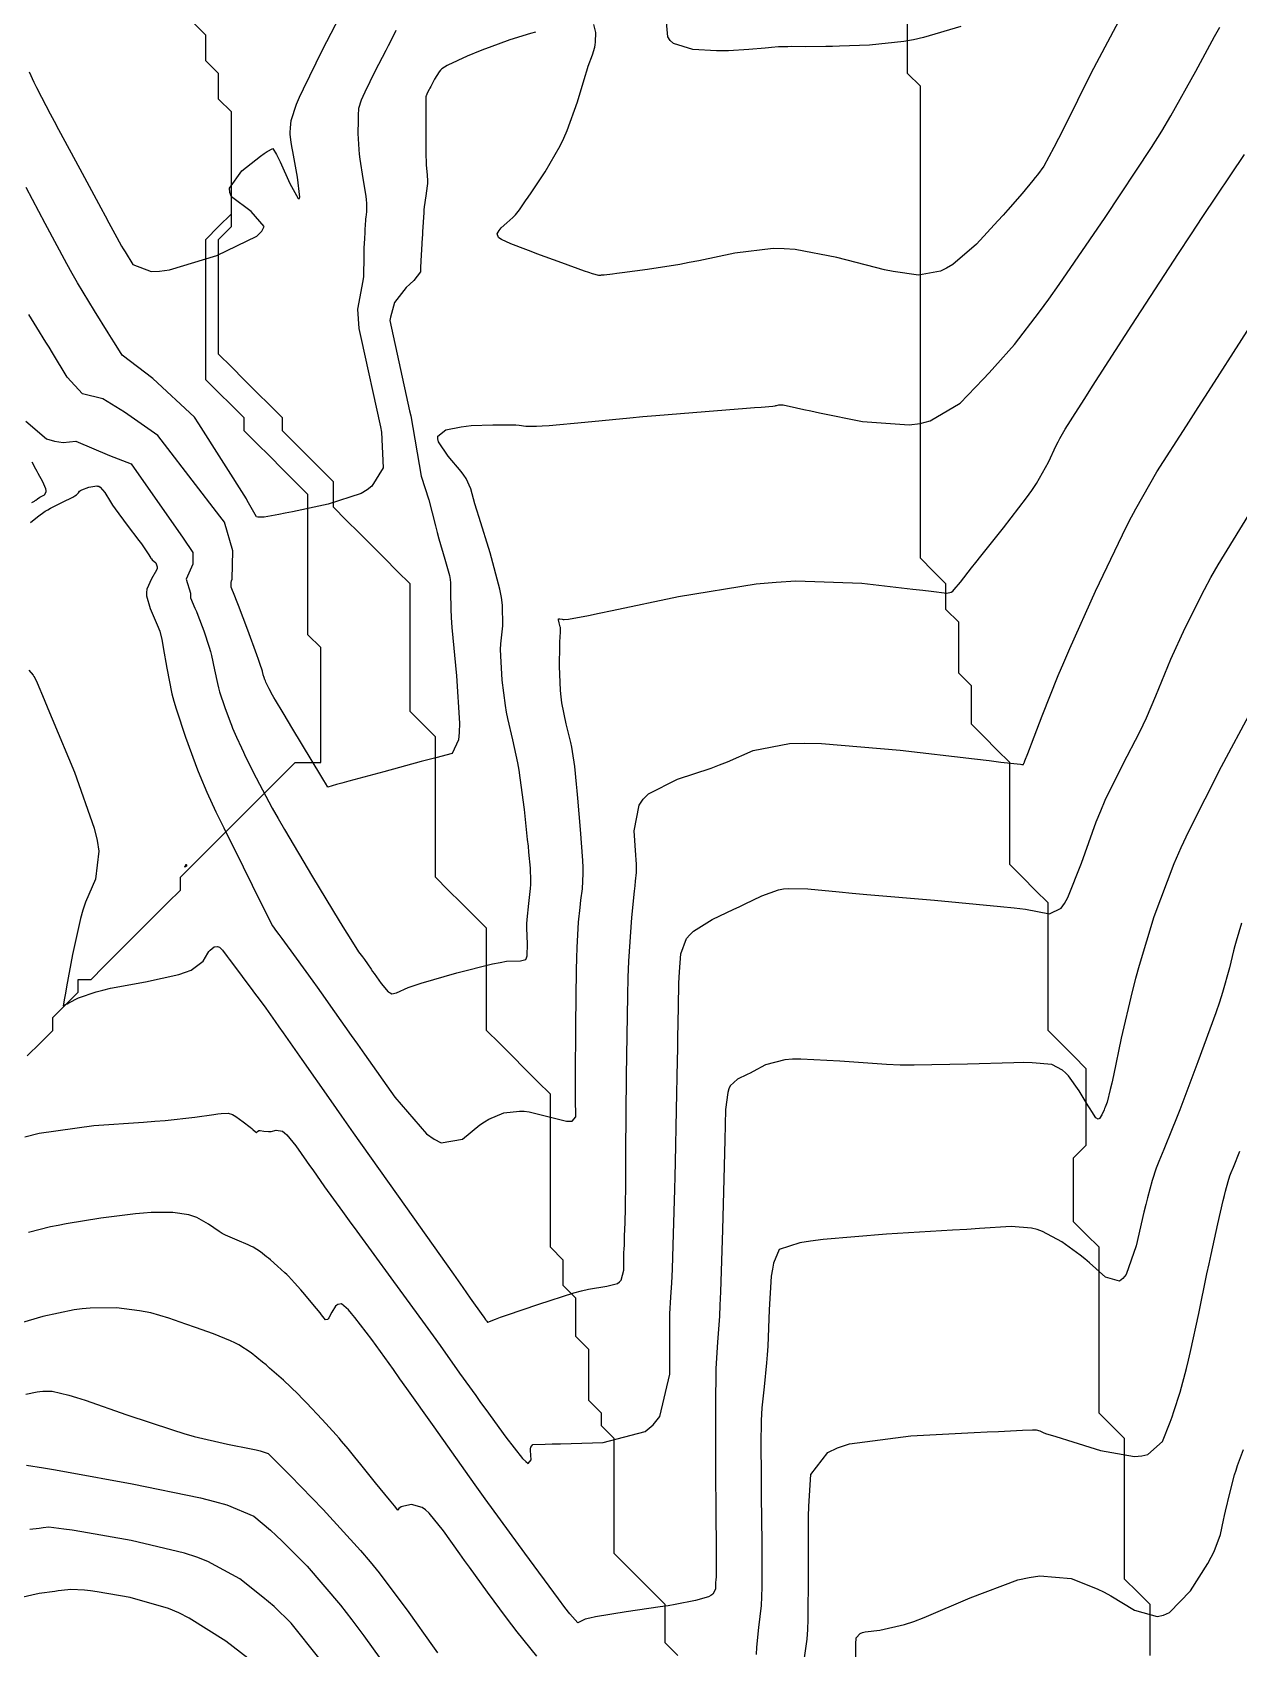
# Model space of a CAD drawing. Header units: metres. Extents: x 837475 to 838479, y 1189012 to 1191015.
# Drawn here: x 838301.2 to 838395.8, y 1190743.4 to 1190870.1 of the extents above; entities that cross this region are included whole.
import ezdxf

# ---------------------------------------------------------------- set-up
doc = ezdxf.new("R2010")
doc.units = ezdxf.units.M
doc.header["$LTSCALE"] = 0.3
for name, color, linetype in [('COTAS 10', 1, 'Continuous'), ('COTAS INT', 252, 'Continuous'), ('DRENAJE', 5, 'Continuous')]:
    doc.layers.add(name, color=color, linetype=linetype)

msp = doc.modelspace()

# ---------------------------------------------------------------- linework, layer by layer
at = {"layer": 'COTAS 10'}
for points, elevation in [([(838301.089, 1190831.684), (838301.644, 1190832.119), (838302.249, 1190832.56), (838302.453, 1190832.685), (838302.674, 1190832.811), (838303.604, 1190833.277), (838304.425, 1190833.678), (838304.577, 1190833.763), (838304.696, 1190833.837), (838304.854, 1190834.011), (838304.946, 1190834.142), (838305.025, 1190834.188), (838305.126, 1190834.239), (838305.681, 1190834.461), (838306.3, 1190834.55), (838306.356, 1190834.537), (838306.441, 1190834.517), (838306.569, 1190834.459), (838306.923, 1190834.042), (838307.355, 1190833.297), (838307.533, 1190833.032), (838307.736, 1190832.742), (838308.677, 1190831.482), (838309.6, 1190830.27), (838309.791, 1190830.009), (838309.955, 1190829.781), (838310.312, 1190829.231), (838310.505, 1190828.926), (838310.51, 1190828.918), (838310.573, 1190828.84), (838310.639, 1190828.767), (838310.908, 1190828.532), (838311.035, 1190828.212), (838311.011, 1190828.084), (838310.963, 1190827.94), (838310.575, 1190827.277), (838310.221, 1190826.451), (838310.194, 1190826.203), (838310.197, 1190825.946), (838310.463, 1190824.951), (838310.862, 1190824.039), (838310.949, 1190823.836), (838311.026, 1190823.653), (838311.22, 1190823.171), (838311.383, 1190822.516), (838311.441, 1190822.225), (838311.503, 1190821.887), (838311.774, 1190820.268), (838312.183, 1190818.264), (838312.334, 1190817.683), (838312.501, 1190817.09), (838313.236, 1190814.854), (838314.004, 1190812.789), (838314.191, 1190812.305), (838314.367, 1190811.858), (838314.908, 1190810.56), (838315.63, 1190809.021), (838315.919, 1190808.423), (838316.247, 1190807.75), (838317.754, 1190804.699), (838319.178, 1190801.837), (838319.454, 1190801.284), (838319.679, 1190800.835), (838320.063, 1190800.077), (838320.376, 1190799.638), (838320.557, 1190799.391), (838320.778, 1190799.089), (838321.914, 1190797.541), (838323.227, 1190795.74), (838323.56, 1190795.278), (838323.88, 1190794.831), (838324.925, 1190793.35), (838326.232, 1190791.484), (838326.717, 1190790.794), (838327.256, 1190790.03), (838329.648, 1190786.647), (838332.129, 1190783.788), (838332.724, 1190783.355), (838333.279, 1190783.077), (838334.95, 1190783.368), (838336.303, 1190784.477), (838336.657, 1190784.715), (838337.002, 1190784.923), (838338.176, 1190785.425), (838339.402, 1190785.565), (838339.781, 1190785.544), (838340.177, 1190785.498), (838341.748, 1190785.118), (838343.091, 1190784.785), (838343.343, 1190784.769), (838343.543, 1190784.785), (838343.832, 1190785.118), (838343.799, 1190786.553), (838343.796, 1190787.263), (838343.795, 1190788.11), (838343.817, 1190792.3), (838343.872, 1190796.625), (838343.894, 1190797.556), (838343.918, 1190798.372), (838344.028, 1190800.358), (838344.154, 1190801.51), (838344.189, 1190801.799), (838344.223, 1190802.077), (838344.346, 1190802.972), (838344.397, 1190804.178), (838344.386, 1190804.651), (838344.365, 1190805.185), (838344.197, 1190807.615), (838343.982, 1190810.093), (838343.931, 1190810.657), (838343.884, 1190811.168), (838343.744, 1190812.571), (838343.568, 1190813.726), (838343.499, 1190814.079), (838343.421, 1190814.448), (838343.064, 1190815.904), (838342.733, 1190817.541), (838342.671, 1190818.024), (838342.622, 1190818.521), (838342.554, 1190820.423), (838342.573, 1190822.053), (838342.579, 1190822.379), (838342.586, 1190822.65), (838342.616, 1190823.174), (838342.622, 1190823.374), (838342.614, 1190823.441), (838342.602, 1190823.512), (838342.525, 1190823.812), (838342.468, 1190824.064), (838342.469, 1190824.106), (838342.477, 1190824.136), (838342.566, 1190824.143), (838342.753, 1190824.094), (838342.823, 1190824.088), (838342.901, 1190824.085), (838343.245, 1190824.104), (838344.808, 1190824.403), (838345.654, 1190824.577), (838346.679, 1190824.791), (838351.874, 1190825.891), (838357.948, 1190826.875), (838359.528, 1190827.015), (838361.063, 1190827.098), (838366.238, 1190826.919), (838370.228, 1190826.462), (838371.017, 1190826.37), (838371.668, 1190826.292), (838372.878, 1190826.133), (838373.237, 1190826.23), (838373.352, 1190826.313), (838373.474, 1190826.421), (838373.972, 1190827.014), (838374.817, 1190828.123), (838375.159, 1190828.557), (838375.546, 1190829.044), (838377.332, 1190831.261), (838379.144, 1190833.616), (838379.547, 1190834.192), (838379.908, 1190834.735), (838380.856, 1190836.417), (838381.463, 1190837.704), (838381.609, 1190837.997), (838381.746, 1190838.263), (838382.158, 1190838.995), (838383.174, 1190840.582), (838383.691, 1190841.387), (838384.31, 1190842.35), (838387.396, 1190847.15), (838391.031, 1190852.75), (838391.997, 1190854.218), (838392.944, 1190855.65), (838396.216, 1190860.525)], 1720), ([(838313.209, 1190804.761), (838313.274, 1190804.865), (838313.28, 1190804.871), (838313.286, 1190804.875), (838313.306, 1190804.874), (838313.32, 1190804.856), (838313.324, 1190804.849), (838313.327, 1190804.843), (838313.335, 1190804.813), (838313.329, 1190804.779), (838313.323, 1190804.77), (838313.315, 1190804.76), (838313.271, 1190804.727), (838313.225, 1190804.7), (838313.216, 1190804.694), (838313.209, 1190804.69), (838313.196, 1190804.683), (838313.196, 1190804.688), (838313.198, 1190804.696), (838313.202, 1190804.721), (838313.209, 1190804.761)], 1720), ([(838361.673, 1190742.17), (838361.946, 1190744.198), (838361.993, 1190744.931), (838362.028, 1190745.739), (838362.05, 1190749.273), (838362.043, 1190752.915), (838362.059, 1190753.791), (838362.083, 1190754.609), (838362.234, 1190757.082), (838363.559, 1190758.825), (838364.323, 1190759.182), (838365.259, 1190759.485), (838370.076, 1190760.126), (838375.032, 1190760.368), (838376.056, 1190760.419), (838376.93, 1190760.463), (838378.83, 1190760.566), (838379.594, 1190760.594), (838379.752, 1190760.591), (838379.886, 1190760.583), (838380.176, 1190760.518), (838380.33, 1190760.427), (838380.378, 1190760.404), (838380.429, 1190760.381), (838380.631, 1190760.304), (838381.423, 1190760.057), (838381.845, 1190759.927), (838382.356, 1190759.77), (838384.933, 1190758.98), (838387.593, 1190758.502), (838388.156, 1190758.541), (838388.643, 1190758.655), (838389.775, 1190759.686), (838390.379, 1190761.199), (838390.534, 1190761.617), (838390.682, 1190762.034), (838391.172, 1190763.537), (838391.671, 1190765.395), (838391.825, 1190766.037), (838391.985, 1190766.734), (838392.624, 1190769.708), (838393.269, 1190772.814), (838393.434, 1190773.593), (838393.594, 1190774.337), (838394.122, 1190776.731), (838394.543, 1190778.559), (838394.635, 1190778.946), (838394.717, 1190779.28), (838394.922, 1190780.058), (838395.069, 1190780.497), (838395.114, 1190780.618), (838395.16, 1190780.74), (838395.341, 1190781.176), (838395.834, 1190782.426)], 1730), ([(838300.738, 1190763.383), (838301.614, 1190763.566), (838301.84, 1190763.596), (838302.059, 1190763.617), (838302.794, 1190763.619), (838304.111, 1190763.301), (838304.698, 1190763.121), (838305.381, 1190762.901), (838308.647, 1190761.773), (838312.224, 1190760.575), (838313.102, 1190760.311), (838313.932, 1190760.076), (838316.522, 1190759.471), (838318.395, 1190759.105), (838318.771, 1190759.02), (838319.087, 1190758.943), (838319.713, 1190758.725), (838320.51, 1190757.951), (838320.933, 1190757.523), (838321.444, 1190757.002), (838324.019, 1190754.35), (838326.966, 1190751.132), (838327.711, 1190750.255), (838328.425, 1190749.383), (838330.75, 1190746.285), (838332.586, 1190743.672), (838332.992, 1190743.107)], 1730)]:
    msp.add_lwpolyline(points, dxfattribs=dict(at, elevation=elevation))
at = {"layer": 'COTAS INT'}
for points, elevation in [([(838300.984, 1190866.992), (838301.368, 1190866.194), (838301.473, 1190865.977), (838301.579, 1190865.763), (838301.958, 1190865.006), (838302.649, 1190863.691), (838302.951, 1190863.125), (838303.302, 1190862.471), (838304.968, 1190859.38), (838306.617, 1190856.326), (838306.957, 1190855.697), (838307.246, 1190855.16), (838307.866, 1190854), (838308.235, 1190853.343), (838308.365, 1190853.123), (838308.508, 1190852.886), (838309.125, 1190851.896), (838310.557, 1190851.336), (838311.214, 1190851.371), (838311.983, 1190851.488), (838315.701, 1190852.597), (838318.822, 1190854.128), (838319.215, 1190854.511), (838319.405, 1190854.877), (838318.388, 1190856.054), (838316.849, 1190857.188), (838316.709, 1190857.528), (838316.693, 1190857.879), (838317.667, 1190859.239), (838319.125, 1190860.377), (838319.413, 1190860.588), (838319.652, 1190860.755), (838320.098, 1190860.98), (838320.376, 1190860.52), (838320.509, 1190860.254), (838320.665, 1190859.929), (838321.43, 1190858.255), (838322.082, 1190857.074), (838322.168, 1190857.06), (838322.211, 1190857.182), (838322.024, 1190858.751), (838321.657, 1190860.756), (838321.586, 1190861.153), (838321.53, 1190861.48), (838321.44, 1190862.09), (838321.453, 1190862.356), (838321.461, 1190862.466), (838321.471, 1190862.592), (838321.525, 1190863.181), (838321.942, 1190864.451), (838322.182, 1190865.007), (838322.476, 1190865.65), (838323.986, 1190868.711), (838326.03, 1190872.705)], 1712), ([(838386.795, 1190871.775), (838384.16, 1190866.869), (838382.073, 1190862.628), (838381.643, 1190861.77), (838381.276, 1190861.051), (838380.482, 1190859.598), (838379.994, 1190858.934), (838379.82, 1190858.711), (838379.629, 1190858.472), (838378.798, 1190857.469), (838377.675, 1190856.182), (838377.299, 1190855.764), (838376.896, 1190855.319), (838375.205, 1190853.487), (838373.371, 1190851.895), (838372.877, 1190851.602), (838372.39, 1190851.372), (838370.681, 1190851.073), (838368.682, 1190851.353), (838368.013, 1190851.488), (838367.293, 1190851.649), (838364.274, 1190852.437), (838361.012, 1190853.069), (838360.139, 1190853.132), (838359.279, 1190853.146), (838356.283, 1190852.791), (838353.463, 1190852.184), (838352.715, 1190852.04), (838351.981, 1190851.907), (838349.448, 1190851.51), (838347.442, 1190851.243), (838347.04, 1190851.19), (838346.705, 1190851.147), (838346.049, 1190851.069), (838345.851, 1190851.052), (838345.805, 1190851.047), (838345.762, 1190851.042), (838345.638, 1190851.024), (838345.13, 1190851.165), (838344.844, 1190851.261), (838344.496, 1190851.382), (838342.718, 1190852.022), (838340.777, 1190852.737), (838340.326, 1190852.905), (838339.913, 1190853.06), (838338.733, 1190853.511), (838337.998, 1190853.853), (838337.865, 1190853.939), (838337.764, 1190854.022), (838337.651, 1190854.289), (838337.822, 1190854.569), (838337.898, 1190854.66), (838337.987, 1190854.756), (838338.414, 1190855.15), (838338.876, 1190855.571), (838338.988, 1190855.684), (838339.092, 1190855.795), (838339.408, 1190856.185), (838339.88, 1190856.873), (838340.083, 1190857.173), (838340.317, 1190857.519), (838341.422, 1190859.165), (838342.607, 1190861.195), (838342.891, 1190861.784), (838343.157, 1190862.385), (838343.958, 1190864.652), (838344.548, 1190866.642), (838344.681, 1190867.068), (838344.8, 1190867.44), (838345.12, 1190868.333), (838345.304, 1190868.929), (838345.338, 1190869.114), (838345.364, 1190869.307), (838345.397, 1190870.079), (838345.222, 1190870.691)], 1716), ([(838300.735, 1190839.614), (838302.359, 1190838.24), (838302.973, 1190838.052), (838303.659, 1190837.946), (838304.657, 1190838.047), (838307.281, 1190836.931), (838308.975, 1190836.279), (838308.982, 1190836.276), (838313.05, 1190830.446), (838313.824, 1190829.337), (838313.824, 1190828.421), (838313.3, 1190827.243), (838313.629, 1190826.143), (838313.648, 1190825.782), (838313.987, 1190824.974), (838314.095, 1190824.704), (838314.209, 1190824.415), (838314.67, 1190823.202), (838315.105, 1190821.916), (838315.203, 1190821.58), (838315.29, 1190821.253), (838315.521, 1190820.146), (838315.745, 1190819.055), (838315.826, 1190818.739), (838315.917, 1190818.416), (838316.318, 1190817.198), (838316.736, 1190816.074), (838316.837, 1190815.811), (838316.933, 1190815.567), (838317.228, 1190814.861), (838317.621, 1190814.023), (838317.778, 1190813.697), (838317.957, 1190813.331), (838318.777, 1190811.67), (838320.038, 1190809.307), (838320.494, 1190808.499), (838320.997, 1190807.624), (838323.2, 1190803.907), (838325.277, 1190800.482), (838325.701, 1190799.791), (838326.059, 1190799.212), (838326.807, 1190798.05), (838327.106, 1190797.64), (838327.182, 1190797.534), (838327.255, 1190797.433), (838327.492, 1190797.095), (838327.79, 1190796.67), (838327.901, 1190796.513), (838328.024, 1190796.339), (838328.569, 1190795.568), (838329.134, 1190794.917), (838329.269, 1190794.818), (838329.396, 1190794.755), (838329.776, 1190794.821), (838330.694, 1190795.242), (838331.16, 1190795.402), (838331.717, 1190795.581), (838334.49, 1190796.384), (838337.306, 1190797.095), (838337.89, 1190797.216), (838338.39, 1190797.303), (838339.485, 1190797.343), (838339.899, 1190797.439), (838339.968, 1190797.562), (838340.018, 1190797.726), (838340.034, 1190798.667), (838339.981, 1190799.889), (838339.987, 1190800.23), (838340.002, 1190800.573), (838340.131, 1190801.821), (838340.268, 1190803.011), (838340.287, 1190803.316), (838340.298, 1190803.61), (838340.274, 1190804.588), (838340.154, 1190805.847), (838340.105, 1190806.32), (838340.05, 1190806.846), (838339.796, 1190809.193), (838339.474, 1190811.671), (838339.376, 1190812.279), (838339.275, 1190812.854), (838338.877, 1190814.649), (838338.496, 1190816.325), (838338.405, 1190816.824), (838338.32, 1190817.339), (838338.064, 1190819.325), (838337.939, 1190821.246), (838337.935, 1190821.72), (838337.946, 1190822.168), (838338.098, 1190823.576), (838338.092, 1190825.211), (838338.003, 1190825.803), (838337.877, 1190826.456), (838337.104, 1190829.314), (838336.251, 1190832.06), (838336.074, 1190832.642), (838335.923, 1190833.146), (838335.591, 1190834.319), (838335.22, 1190835.117), (838335.045, 1190835.384), (838334.839, 1190835.671), (838333.831, 1190836.874), (838333.062, 1190838.004), (838333.006, 1190838.245), (838333.018, 1190838.455), (838333.627, 1190838.951), (838334.833, 1190839.189), (838335.22, 1190839.235), (838335.631, 1190839.274), (838337.309, 1190839.344), (838338.819, 1190839.336), (838339.125, 1190839.326), (838339.381, 1190839.312), (838339.9, 1190839.231), (838340.73, 1190839.216), (838341.183, 1190839.243), (838341.733, 1190839.285), (838344.522, 1190839.549), (838348.051, 1190839.892), (838349.067, 1190839.984), (838350.099, 1190840.074), (838353.968, 1190840.387), (838357.2, 1190840.635), (838357.831, 1190840.684), (838358.348, 1190840.725), (838359.264, 1190840.803), (838359.441, 1190840.831), (838359.492, 1190840.84), (838359.544, 1190840.85), (838359.741, 1190840.892), (838359.987, 1190840.907), (838360.07, 1190840.899), (838360.16, 1190840.886), (838360.54, 1190840.799), (838361.678, 1190840.543), (838362.245, 1190840.424), (838362.923, 1190840.285), (838366.282, 1190839.607), (838369.932, 1190839.33), (838370.793, 1190839.443), (838371.589, 1190839.637), (838373.923, 1190841.025), (838375.739, 1190842.901), (838376.208, 1190843.404), (838376.662, 1190843.9), (838378.181, 1190845.629), (838380.14, 1190848.179), (838380.871, 1190849.191), (838381.684, 1190850.336), (838385.302, 1190855.579), (838388.914, 1190861.053), (838389.724, 1190862.344), (838390.451, 1190863.537), (838392.386, 1190867.038), (838393.855, 1190869.773), (838394.287, 1190870.484)], 1718), ([(838329.735, 1190870.23), (838329.292, 1190869.367), (838329.123, 1190869.038), (838328.935, 1190868.67), (838328.088, 1190867.015), (838327.295, 1190865.408), (838327.141, 1190865.07), (838327.015, 1190864.778), (838326.796, 1190864.112), (838326.768, 1190863.591), (838326.763, 1190863.391), (838326.759, 1190863.166), (838326.754, 1190862.156), (838326.814, 1190860.905), (838326.851, 1190860.529), (838326.897, 1190860.14), (838327.136, 1190858.629), (838327.36, 1190857.259), (838327.397, 1190856.96), (838327.423, 1190856.694), (838327.422, 1190856.024), (838327.361, 1190855.599), (838327.349, 1190855.487), (838327.338, 1190855.379), (838327.313, 1190855.013), (838327.295, 1190854.638), (838327.289, 1190854.524), (838327.283, 1190854.406), (838327.255, 1190853.944), (838327.224, 1190853.188), (838327.215, 1190852.885), (838327.207, 1190852.54), (838327.177, 1190850.956), (838327.135, 1190850.617), (838326.708, 1190848.402), (838326.835, 1190846.879), (838326.986, 1190846.186), (838328.517, 1190839.18), (838328.61, 1190838.756), (838328.737, 1190835.964), (838327.843, 1190834.516), (838327.483, 1190834.231), (838327.014, 1190833.962), (838324.416, 1190833.128), (838321.636, 1190832.529), (838321.053, 1190832.409), (838320.551, 1190832.308), (838319.412, 1190832.106), (838318.906, 1190832.108), (838318.804, 1190832.135), (838318.079, 1190833.408), (838318.011, 1190833.527), (838314.292, 1190839.408), (838313.955, 1190839.942), (838310.683, 1190842.953), (838308.277, 1190844.784), (838307.681, 1190845.755), (838307.445, 1190846.133), (838307.19, 1190846.54), (838306.105, 1190848.256), (838304.775, 1190850.467), (838304.365, 1190851.187), (838303.937, 1190851.953), (838302.24, 1190855.108), (838300.76, 1190857.929)], 1714), ([(838340.669, 1190870.107), (838340.281, 1190870.004), (838338.651, 1190869.488), (838337.041, 1190868.91), (838336.665, 1190868.767), (838336.319, 1190868.632), (838335.32, 1190868.207), (838334.591, 1190867.87), (838334.415, 1190867.79), (838334.249, 1190867.716), (838333.745, 1190867.499), (838333.329, 1190867.224), (838333.22, 1190867.113), (838333.114, 1190866.988), (838332.75, 1190866.411), (838332.453, 1190865.833), (838332.389, 1190865.707), (838332.332, 1190865.596), (838332.189, 1190865.318), (838332.114, 1190865.165), (838332.099, 1190865.133), (838332.087, 1190865.106), (838332.067, 1190865.042), (838332.065, 1190864.589), (838332.065, 1190863.977), (838332.067, 1190862.221), (838332.085, 1190860.393), (838332.095, 1190860.01), (838332.107, 1190859.679), (838332.169, 1190858.928), (838332.201, 1190858.427), (838332.194, 1190858.254), (838332.181, 1190858.066), (838332.078, 1190857.264), (838331.955, 1190856.403), (838331.929, 1190856.179), (838331.907, 1190855.96), (838331.856, 1190855.22), (838331.822, 1190854.462), (838331.809, 1190854.232), (838331.796, 1190853.993), (838331.739, 1190853.061), (838331.686, 1190852.192), (838331.676, 1190851.994), (838331.667, 1190851.814), (838331.65, 1190851.318), (838331.143, 1190850.642), (838330.825, 1190850.349), (838330.533, 1190850.098), (838329.625, 1190848.91), (838329.312, 1190847.76), (838329.245, 1190847.514), (838330.802, 1190840.443), (838330.894, 1190840.026), (838331.706, 1190835.311), (838332.296, 1190833.453), (838332.82, 1190831.411), (838332.959, 1190830.895), (838333.096, 1190830.402), (838333.57, 1190828.8), (838333.917, 1190827.516), (838333.974, 1190827.223), (838334.014, 1190826.957), (838334.016, 1190826.223), (838334.021, 1190824.879), (838334.063, 1190824.23), (838334.122, 1190823.459), (838334.479, 1190819.675), (838334.712, 1190815.962), (838334.693, 1190815.236), (838334.637, 1190814.643), (838334.133, 1190813.592), (838332.864, 1190813.254), (838332.325, 1190813.11), (838331.706, 1190812.943), (838328.794, 1190812.156), (838326.028, 1190811.404), (838325.5, 1190811.259), (838325.077, 1190811.141), (838324.407, 1190810.945), (838324.209, 1190811.264), (838324.083, 1190811.472), (838323.926, 1190811.732), (838323.1, 1190813.099), (838321.658, 1190815.491), (838320.894, 1190816.758), (838320.3, 1190817.752), (838320.174, 1190817.969), (838320.063, 1190818.161), (838319.8, 1190818.641), (838319.667, 1190818.912), (838319.637, 1190818.972), (838319.612, 1190819.025), (838319.548, 1190819.161), (838319.5, 1190819.277), (838319.484, 1190819.316), (838319.467, 1190819.359), (838319.399, 1190819.543), (838319.334, 1190819.742), (838319.319, 1190819.794), (838319.306, 1190819.846), (838319.269, 1190820.024), (838319.077, 1190820.62), (838318.965, 1190820.935), (838318.827, 1190821.316), (838318.12, 1190823.233), (838317.392, 1190825.176), (838317.241, 1190825.573), (838317.113, 1190825.909), (838316.832, 1190826.614), (838316.813, 1190826.986), (838316.848, 1190827.111), (838316.902, 1190827.247), (838316.965, 1190829.468), (838316.31, 1190831.694), (838315.943, 1190832.172), (838311.598, 1190837.823), (838311.076, 1190838.502), (838308.459, 1190840.335), (838306.758, 1190841.382), (838305.18, 1190841.757), (838303.985, 1190843.064), (838302.826, 1190844.974), (838302.556, 1190845.414), (838302.309, 1190845.817), (838301.6, 1190846.953), (838300.981, 1190847.982)], 1716), ([(838373.976, 1190870.54), (838371.066, 1190869.683), (838370.287, 1190869.51), (838369.519, 1190869.366), (838366.843, 1190869.08), (838364.49, 1190869), (838363.926, 1190868.985), (838363.4, 1190868.974), (838361.818, 1190868.962), (838360.683, 1190868.964), (838360.439, 1190868.963), (838360.226, 1190868.96), (838359.71, 1190868.941), (838359.161, 1190868.894), (838358.927, 1190868.872), (838358.657, 1190868.848), (838357.386, 1190868.729), (838355.796, 1190868.645), (838355.326, 1190868.643), (838354.842, 1190868.649), (838352.986, 1190868.743), (838351.486, 1190869.209), (838351.226, 1190869.448), (838351.034, 1190869.736), (838350.903, 1190871.174)], 1714), ([(838300.975, 1190820.104), (838301.297, 1190819.724), (838301.371, 1190819.618), (838301.438, 1190819.511), (838301.625, 1190819.119), (838302.16, 1190817.805), (838302.447, 1190817.117), (838302.793, 1190816.287), (838304.544, 1190812.118), (838306.101, 1190807.737), (838306.324, 1190806.774), (838306.458, 1190805.918), (838306.193, 1190803.731), (838305.397, 1190801.924), (838305.197, 1190801.308), (838305.005, 1190800.643), (838304.383, 1190797.822), (838303.929, 1190795.292), (838303.843, 1190794.809), (838303.773, 1190794.421), (838303.665, 1190793.807), (838303.851, 1190793.903), (838303.967, 1190793.963), (838304.111, 1190794.037), (838304.865, 1190794.424), (838306.238, 1190794.912), (838306.772, 1190795.05), (838307.372, 1190795.189), (838310.097, 1190795.7), (838312.713, 1190796.264), (838313.245, 1190796.436), (838313.695, 1190796.615), (838314.623, 1190797.317), (838314.99, 1190797.942), (838315.084, 1190798.071), (838315.176, 1190798.182), (838315.484, 1190798.426), (838315.761, 1190798.462), (838315.833, 1190798.442), (838315.903, 1190798.409), (838316.14, 1190798.181), (838316.509, 1190797.679), (838316.662, 1190797.472), (838316.837, 1190797.237), (838318.524, 1190794.978), (838318.734, 1190794.695), (838318.932, 1190794.43), (838319.533, 1190793.617), (838320.279, 1190792.576), (838320.567, 1190792.168), (838320.891, 1190791.707), (838322.357, 1190789.605), (838324.633, 1190786.354), (838325.468, 1190785.167), (838326.392, 1190783.857), (838330.469, 1190778.091), (838334.234, 1190772.776), (838334.961, 1190771.749), (838335.552, 1190770.916), (838336.547, 1190769.515), (838336.638, 1190769.389), (838336.659, 1190769.361), (838336.678, 1190769.335), (838336.73, 1190769.262), (838336.772, 1190769.202), (838336.785, 1190769.184), (838336.799, 1190769.165), (838336.852, 1190769.092), (838336.897, 1190769.036), (838336.905, 1190769.028), (838336.911, 1190769.024), (838336.919, 1190769.035), (838337.531, 1190769.272), (838337.919, 1190769.409), (838338.401, 1190769.578), (838340.93, 1190770.447), (838343.662, 1190771.315), (838344.272, 1190771.483), (838344.819, 1190771.619), (838346.266, 1190771.848), (838347.097, 1190772.052), (838347.255, 1190772.173), (838347.382, 1190772.321), (838347.58, 1190773.087), (838347.579, 1190773.876), (838347.581, 1190774.039), (838347.583, 1190774.178), (838347.598, 1190774.478), (838347.618, 1190774.741), (838347.624, 1190774.857), (838347.629, 1190774.99), (838347.65, 1190775.626), (838347.671, 1190776.43), (838347.677, 1190776.669), (838347.683, 1190776.916), (838347.704, 1190777.868), (838347.733, 1190780.082), (838347.743, 1190781.124), (838347.754, 1190782.351), (838347.802, 1190788.334), (838347.897, 1190794.612), (838347.937, 1190796.026), (838347.983, 1190797.3), (838348.202, 1190800.73), (838348.418, 1190802.8), (838348.462, 1190803.218), (838348.5, 1190803.567), (838348.581, 1190804.265), (838348.574, 1190804.919), (838348.557, 1190805.242), (838348.532, 1190805.625), (838348.384, 1190807.517), (838348.787, 1190809.531), (838349.11, 1190809.991), (838349.524, 1190810.409), (838351.781, 1190811.564), (838354.427, 1190812.444), (838355.086, 1190812.689), (838355.713, 1190812.934), (838357.712, 1190813.821), (838360.568, 1190814.367), (838361.735, 1190814.396), (838363.066, 1190814.374), (838369.229, 1190813.853), (838375.071, 1190813.156), (838376.199, 1190813.022), (838377.115, 1190812.913), (838378.652, 1190812.734), (838378.778, 1190812.722), (838378.804, 1190812.719), (838378.826, 1190812.716), (838378.872, 1190812.708), (838378.894, 1190812.718), (838378.9, 1190812.727), (838378.907, 1190812.739), (838378.932, 1190812.804), (838378.961, 1190812.884), (838378.969, 1190812.905), (838378.978, 1190812.925), (838379.012, 1190812.994), (838379.24, 1190813.578), (838379.372, 1190813.923), (838379.533, 1190814.347), (838380.36, 1190816.539), (838381.622, 1190819.684), (838382.057, 1190820.708), (838382.529, 1190821.798), (838384.541, 1190826.291), (838386.649, 1190830.723), (838387.182, 1190831.775), (838387.693, 1190832.751), (838389.352, 1190835.644), (838391.658, 1190839.264), (838392.576, 1190840.698), (838393.616, 1190842.32), (838398.381, 1190849.736)], 1722), ([(838301.214, 1190833.241), (838301.41, 1190833.36), (838301.459, 1190833.393), (838301.506, 1190833.426), (838301.656, 1190833.543), (838301.819, 1190833.662), (838301.874, 1190833.696), (838301.934, 1190833.73), (838302.185, 1190833.856), (838302.337, 1190834.089), (838302.334, 1190834.191), (838302.312, 1190834.309), (838302.068, 1190834.871), (838301.712, 1190835.513), (838301.619, 1190835.682), (838301.528, 1190835.847), (838301.221, 1190836.413)], 1718), ([(838300.646, 1190783.55), (838301.79, 1190783.841), (838306.065, 1190784.44), (838309.948, 1190784.69), (838310.844, 1190784.761), (838311.662, 1190784.832), (838313.97, 1190785.093), (838315.469, 1190785.302), (838315.776, 1190785.34), (838316.037, 1190785.37), (838316.593, 1190785.408), (838316.927, 1190785.293), (838317.048, 1190785.226), (838317.182, 1190785.144), (838317.768, 1190784.724), (838318.321, 1190784.29), (838318.432, 1190784.199), (838318.527, 1190784.121), (838318.718, 1190783.949), (838318.79, 1190783.898), (838318.808, 1190783.898), (838318.826, 1190783.904), (838318.883, 1190783.974), (838318.992, 1190784.043), (838319.042, 1190784.049), (838319.101, 1190784.049), (838319.385, 1190783.999), (838319.741, 1190783.958), (838319.845, 1190783.963), (838319.952, 1190783.975), (838320.356, 1190784.08), (838320.847, 1190783.98), (838321.008, 1190783.864), (838321.181, 1190783.709), (838321.896, 1190782.828), (838322.719, 1190781.648), (838322.96, 1190781.304), (838323.207, 1190780.953), (838324.146, 1190779.624), (838325.533, 1190777.694), (838326.062, 1190776.964), (838326.655, 1190776.15), (838329.32, 1190772.502), (838332.021, 1190768.803), (838332.635, 1190767.956), (838333.192, 1190767.185), (838334.722, 1190765.041), (838335.978, 1190763.27), (838336.362, 1190762.734), (838336.762, 1190762.179), (838338.335, 1190760.01), (838339.659, 1190758.339), (838339.901, 1190758.099), (838340.09, 1190757.954), (838340.322, 1190758.232), (838340.268, 1190758.966), (838340.277, 1190759.108), (838340.295, 1190759.225), (838340.446, 1190759.426), (838341.423, 1190759.469), (838341.963, 1190759.485), (838342.62, 1190759.504), (838345.965, 1190759.585), (838349.263, 1190760.464), (838349.891, 1190760.985), (838350.394, 1190761.626), (838351.179, 1190764.944), (838351.177, 1190768.364), (838351.184, 1190769.07), (838351.194, 1190769.672), (838351.258, 1190770.973), (838351.345, 1190772.112), (838351.369, 1190772.612), (838351.393, 1190773.191), (838351.483, 1190775.946), (838351.574, 1190779.428), (838351.599, 1190780.466), (838351.625, 1190781.535), (838351.719, 1190785.663), (838351.798, 1190789.538), (838351.814, 1190790.448), (838351.828, 1190791.287), (838351.859, 1190793.73), (838351.896, 1190795.574), (838351.915, 1190796.036), (838351.937, 1190796.477), (838352.046, 1190797.895), (838352.504, 1190799.087), (838352.746, 1190799.385), (838353.038, 1190799.67), (838354.51, 1190800.585), (838356.2, 1190801.371), (838356.63, 1190801.574), (838357.044, 1190801.772), (838358.402, 1190802.433), (838359.714, 1190802.896), (838360.098, 1190802.968), (838360.492, 1190803.016), (838361.991, 1190802.988), (838364.463, 1190802.736), (838365.47, 1190802.642), (838366.617, 1190802.539), (838371.926, 1190802.082), (838377.095, 1190801.602), (838378.154, 1190801.484), (838379.052, 1190801.374), (838380.947, 1190801.03), (838381.84, 1190801.452), (838382.105, 1190801.825), (838382.378, 1190802.309), (838383.428, 1190804.978), (838384.599, 1190808.235), (838384.947, 1190809.09), (838385.307, 1190809.923), (838386.694, 1190812.763), (838387.976, 1190815.229), (838388.268, 1190815.827), (838388.533, 1190816.388), (838389.267, 1190818.109), (838389.957, 1190819.827), (838390.194, 1190820.387), (838390.452, 1190820.983), (838391.552, 1190823.438), (838393.067, 1190826.434), (838393.586, 1190827.371), (838394.149, 1190828.354), (838396.545, 1190832.294)], 1724), ([(838396.711, 1190816.88), (838394.377, 1190812.532), (838391.816, 1190807.479), (838391.22, 1190806.182), (838390.673, 1190804.93), (838389.102, 1190800.781), (838387.95, 1190796.978), (838387.667, 1190795.945), (838387.399, 1190794.92), (838386.56, 1190791.289), (838385.939, 1190788.342), (838385.808, 1190787.748), (838385.696, 1190787.251), (838385.441, 1190786.256), (838385.294, 1190785.88), (838385.25, 1190785.773), (838385.206, 1190785.664), (838385.032, 1190785.261), (838384.848, 1190784.977), (838384.797, 1190784.944), (838384.745, 1190784.931), (838384.555, 1190785.047), (838384.239, 1190785.519), (838384.108, 1190785.73), (838383.959, 1190785.976), (838383.261, 1190787.155), (838382.431, 1190788.328), (838382.199, 1190788.57), (838381.964, 1190788.776), (838381.107, 1190789.22), (838379.566, 1190789.352), (838378.901, 1190789.36), (838378.133, 1190789.356), (838374.497, 1190789.242), (838370.341, 1190789.157), (838369.245, 1190789.173), (838368.173, 1190789.205), (838364.497, 1190789.462), (838361.463, 1190789.643), (838360.795, 1190789.627), (838360.203, 1190789.582), (838358.685, 1190789.184), (838357.721, 1190788.658), (838357.478, 1190788.534), (838357.245, 1190788.418), (838356.488, 1190788.077), (838355.927, 1190787.539), (838355.817, 1190787.3), (838355.726, 1190787.022), (838355.563, 1190785.69), (838355.504, 1190783.279), (838355.479, 1190782.321), (838355.451, 1190781.236), (838355.315, 1190776.265), (838355.157, 1190771.391), (838355.114, 1190770.367), (838355.071, 1190769.483), (838354.918, 1190767.468), (838354.804, 1190765.387), (838354.785, 1190764.463), (838354.771, 1190763.387), (838354.77, 1190758.247), (838354.8, 1190753.215), (838354.806, 1190752.208), (838354.812, 1190751.369), (838354.825, 1190749.733), (838354.824, 1190749.266), (838354.821, 1190749.164), (838354.816, 1190749.073), (838354.789, 1190748.841), (838354.766, 1190748.632), (838354.764, 1190748.556), (838354.764, 1190748.472), (838354.779, 1190748.101), (838354.555, 1190747.706), (838354.404, 1190747.607), (838354.215, 1190747.512), (838353.208, 1190747.207), (838351.61, 1190746.902), (838351.046, 1190746.807), (838350.431, 1190746.709), (838347.773, 1190746.316), (838345.367, 1190745.929), (838344.91, 1190745.835), (838344.545, 1190745.746), (838343.984, 1190745.469), (838343.364, 1190746.158), (838342.963, 1190746.679), (838342.461, 1190747.342), (838339.818, 1190750.927), (838336.725, 1190755.192), (838335.939, 1190756.284), (838335.184, 1190757.338), (838332.715, 1190760.82), (838330.586, 1190763.834), (838330.046, 1190764.592), (838329.527, 1190765.317), (838327.832, 1190767.657), (838326.523, 1190769.379), (838326.247, 1190769.715), (838326.01, 1190769.988), (838325.465, 1190770.466), (838325.169, 1190770.413), (838325.088, 1190770.352), (838325.007, 1190770.271), (838324.718, 1190769.812), (838324.466, 1190769.362), (838324.409, 1190769.287), (838324.357, 1190769.233), (838324.216, 1190769.217), (838323.999, 1190769.479), (838323.9, 1190769.6), (838323.784, 1190769.743), (838323.225, 1190770.433), (838322.598, 1190771.195), (838322.439, 1190771.383), (838322.288, 1190771.56), (838321.794, 1190772.118), (838321.316, 1190772.616), (838321.173, 1190772.756), (838321.026, 1190772.897), (838320.461, 1190773.416), (838319.894, 1190773.907), (838319.746, 1190774.032), (838319.602, 1190774.151), (838319.115, 1190774.538), (838318.557, 1190774.892), (838318.368, 1190774.989), (838318.164, 1190775.087), (838317.304, 1190775.439), (838316.375, 1190775.846), (838316.128, 1190775.978), (838315.885, 1190776.118), (838315.043, 1190776.694), (838314.12, 1190777.22), (838313.826, 1190777.329), (838313.515, 1190777.422), (838312.251, 1190777.622), (838310.551, 1190777.611), (838309.965, 1190777.571), (838309.329, 1190777.514), (838306.616, 1190777.174), (838303.898, 1190776.73), (838303.259, 1190776.607), (838302.669, 1190776.484), (838300.948, 1190776.043)], 1726), ([(838395.978, 1190800.288), (838395.553, 1190798.885), (838395.448, 1190798.503), (838395.349, 1190798.125), (838395.039, 1190796.785), (838394.493, 1190794.854), (838394.245, 1190794.104), (838393.955, 1190793.26), (838392.559, 1190789.43), (838391.134, 1190785.674), (838390.826, 1190784.876), (838390.556, 1190784.183), (838389.893, 1190782.552), (838389.5, 1190781.604), (838389.399, 1190781.342), (838389.302, 1190781.078), (838388.983, 1190780.126), (838388.61, 1190778.76), (838388.48, 1190778.236), (838388.337, 1190777.649), (838387.722, 1190775.002), (838386.931, 1190772.766), (838386.678, 1190772.437), (838386.41, 1190772.235), (838385.316, 1190772.557), (838384.067, 1190773.678), (838383.701, 1190773.98), (838383.326, 1190774.279), (838381.898, 1190775.329), (838380.385, 1190776.134), (838379.957, 1190776.279), (838379.525, 1190776.39), (838377.93, 1190776.509), (838375.445, 1190776.355), (838374.451, 1190776.294), (838373.324, 1190776.225), (838368.152, 1190775.913), (838363.192, 1190775.509), (838362.199, 1190775.382), (838361.372, 1190775.25), (838359.76, 1190774.72), (838359.313, 1190773.646), (838359.22, 1190773.17), (838359.14, 1190772.618), (838358.966, 1190769.98), (838358.854, 1190767.147), (838358.814, 1190766.471), (838358.77, 1190765.842), (838358.578, 1190763.962), (838358.406, 1190762.311), (838358.374, 1190761.826), (838358.349, 1190761.33), (838358.316, 1190759.435), (838358.336, 1190757.058), (838358.345, 1190756.256), (838358.356, 1190755.392), (838358.405, 1190751.754), (838358.4, 1190748.274), (838358.376, 1190747.51), (838358.342, 1190746.832), (838358.14, 1190745.104), (838357.966, 1190743.55), (838357.951, 1190742.982)], 1728), ([(838340.762, 1190742.842), (838339.239, 1190744.769), (838338.821, 1190745.311), (838338.404, 1190745.856), (838336.915, 1190747.859), (838335.486, 1190749.831), (838335.107, 1190750.358), (838334.736, 1190750.877), (838333.458, 1190752.682), (838332.327, 1190754.063), (838332.049, 1190754.315), (838331.785, 1190754.51), (838330.958, 1190754.744), (838330.362, 1190754.613), (838330.243, 1190754.578), (838330.144, 1190754.544), (838329.957, 1190754.427), (838329.912, 1190754.337), (838329.902, 1190754.321), (838329.894, 1190754.309), (838329.877, 1190754.294), (838329.606, 1190754.628), (838329.229, 1190755.094), (838328.141, 1190756.44), (838326.988, 1190757.863), (838326.74, 1190758.169), (838326.522, 1190758.438), (838325.991, 1190759.091), (838325.478, 1190759.69), (838325.272, 1190759.925), (838325.038, 1190760.189), (838323.962, 1190761.392), (838322.73, 1190762.715), (838322.397, 1190763.056), (838322.068, 1190763.385), (838320.912, 1190764.482), (838319.835, 1190765.431), (838319.556, 1190765.668), (838319.286, 1190765.894), (838318.382, 1190766.615), (838317.414, 1190767.237), (838317.105, 1190767.4), (838316.777, 1190767.56), (838315.441, 1190768.103), (838314.019, 1190768.609), (838313.26, 1190768.879), (838311.94, 1190769.35), (838310.527, 1190769.75), (838310.091, 1190769.84), (838309.635, 1190769.921), (838307.829, 1190770.139), (838305.77, 1190770.134), (838305.155, 1190770.075), (838304.521, 1190769.991), (838302.069, 1190769.478), (838299.758, 1190768.801)], 1728), ([(838365.754, 1190742.719), (838365.753, 1190743.447), (838365.756, 1190743.622), (838365.761, 1190743.786), (838365.791, 1190744.28), (838366.098, 1190744.631), (838366.278, 1190744.704), (838366.499, 1190744.766), (838367.637, 1190744.903), (838369.578, 1190745.331), (838370.304, 1190745.577), (838371.113, 1190745.879), (838374.716, 1190747.429), (838378.449, 1190748.823), (838379.34, 1190749.027), (838380.168, 1190749.152), (838382.643, 1190748.943), (838384.663, 1190748.122), (838385.205, 1190747.861), (838385.738, 1190747.585), (838387.601, 1190746.465), (838389.376, 1190745.955), (838389.854, 1190746.065), (838390.327, 1190746.282), (838391.987, 1190747.972), (838393.334, 1190750.107), (838393.61, 1190750.606), (838393.843, 1190751.064), (838394.335, 1190752.382), (838394.577, 1190753.523), (838394.654, 1190753.869), (838394.734, 1190754.228), (838395.059, 1190755.634), (838395.439, 1190757.064), (838395.555, 1190757.438), (838395.675, 1190757.804), (838396.145, 1190759.046)], 1732), ([(838300.777, 1190757.831), (838302.111, 1190757.612), (838302.915, 1190757.47), (838303.908, 1190757.293), (838309.063, 1190756.361), (838314.411, 1190755.264), (838315.525, 1190754.984), (838316.481, 1190754.714), (838318.608, 1190753.822), (838319.91, 1190752.719), (838320.345, 1190752.315), (838320.813, 1190751.869), (838322.773, 1190749.9), (838325.387, 1190746.843), (838326.267, 1190745.71), (838327.216, 1190744.453), (838331.206, 1190738.877)], 1732), ([(838323.693, 1190742.72), (838321.526, 1190745.451), (838320.182, 1190746.735), (838319.757, 1190747.108), (838319.31, 1190747.487), (838317.502, 1190748.92), (838315.006, 1190750.278), (838314.123, 1190750.611), (838313.158, 1190750.925), (838308.981, 1190751.906), (838305.121, 1190752.59), (838304.355, 1190752.717), (838303.721, 1190752.817), (838302.524, 1190752.956), (838302.091, 1190752.905), (838301.938, 1190752.885), (838301.77, 1190752.864), (838301.045, 1190752.768)], 1734), ([(838318.709, 1190742.256), (838316.397, 1190744.017), (838313.531, 1190745.842), (838312.722, 1190746.238), (838311.905, 1190746.587), (838308.9, 1190747.452), (838306.334, 1190747.886), (838305.795, 1190747.964), (838305.33, 1190748.023), (838304.271, 1190748.081), (838303.537, 1190747.994), (838303.278, 1190747.962), (838302.995, 1190747.926), (838301.769, 1190747.763), (838300.278, 1190747.413)], 1736)]:
    msp.add_lwpolyline(points, dxfattribs=dict(at, elevation=elevation))
at = {"layer": 'DRENAJE'}
for points in [[(838316.84, 1190855.864, 1712.003), (838316.84, 1190856.864, 1712.002), (838316.84, 1190857.863, 1712), (838316.84, 1190858.863, 1711.991), (838316.84, 1190859.863, 1711.935), (838316.84, 1190860.862, 1711.82), (838316.84, 1190861.862, 1711.697), (838316.84, 1190862.862, 1711.589), (838316.84, 1190863.861, 1711.485), (838315.84, 1190864.861, 1711.323), (838315.84, 1190865.861, 1711.215), (838315.84, 1190866.86, 1711.112), (838314.841, 1190867.86, 1710.95), (838314.841, 1190868.86, 1710.842), (838314.841, 1190869.859, 1710.741), (838313.841, 1190870.859, 1710.578)], [(838384.817, 1190762.895, 1729.614), (838384.817, 1190763.895, 1729.428), (838384.817, 1190764.895, 1729.246), (838384.817, 1190765.894, 1729.066), (838384.817, 1190766.894, 1728.889), (838384.817, 1190767.894, 1728.723), (838384.817, 1190768.893, 1728.569), (838384.817, 1190769.893, 1728.419), (838384.817, 1190770.893, 1728.275), (838384.817, 1190771.892, 1728.143), (838384.817, 1190772.892, 1728.042), (838384.817, 1190773.892, 1728.005), (838384.817, 1190774.891, 1728), (838383.817, 1190775.891, 1727.974), (838382.818, 1190776.891, 1727.75), (838382.818, 1190777.89, 1727.522), (838382.818, 1190778.89, 1727.306), (838382.818, 1190779.89, 1727.111), (838382.818, 1190780.889, 1726.921), (838382.818, 1190781.889, 1726.732), (838383.817, 1190782.888, 1726.484), (838383.817, 1190783.888, 1726.303), (838383.817, 1190784.888, 1726.152), (838383.817, 1190785.887, 1726.048), (838383.817, 1190786.887, 1726.006), (838383.817, 1190787.887, 1726.002), (838383.817, 1190788.886, 1726), (838382.818, 1190789.886, 1725.993), (838381.818, 1190790.886, 1725.832), (838380.818, 1190791.885, 1725.572), (838380.818, 1190792.885, 1725.402), (838380.818, 1190793.885, 1725.233), (838380.818, 1190794.884, 1725.064), (838380.818, 1190795.884, 1724.895), (838380.818, 1190796.884, 1724.727), (838380.818, 1190797.883, 1724.558), (838380.818, 1190798.883, 1724.39), (838380.818, 1190799.883, 1724.221), (838380.818, 1190800.882, 1724.07), (838380.818, 1190801.882, 1724.008), (838379.819, 1190802.882, 1723.965), (838378.819, 1190803.881, 1723.731), (838377.819, 1190804.881, 1723.448), (838377.819, 1190805.881, 1723.256), (838377.819, 1190806.88, 1723.07), (838377.819, 1190807.88, 1722.89), (838377.819, 1190808.88, 1722.71), (838377.819, 1190809.879, 1722.53), (838377.819, 1190810.879, 1722.35), (838377.819, 1190811.879, 1722.172), (838377.819, 1190812.878, 1722.03), (838376.82, 1190813.878, 1721.984), (838375.82, 1190814.878, 1721.826), (838374.82, 1190815.877, 1721.614), (838374.82, 1190816.877, 1721.472), (838374.82, 1190817.877, 1721.329), (838374.82, 1190818.876, 1721.187), (838373.821, 1190819.876, 1720.982), (838373.821, 1190820.876, 1720.834), (838373.821, 1190821.875, 1720.691), (838373.821, 1190822.875, 1720.548), (838373.821, 1190823.875, 1720.406), (838372.821, 1190824.874, 1720.212), (838372.821, 1190825.874, 1720.074), (838372.821, 1190826.874, 1720.004), (838371.821, 1190827.873, 1719.892), (838370.822, 1190828.873, 1719.679), (838370.822, 1190829.873, 1719.525), (838370.822, 1190830.872, 1719.371), (838370.822, 1190831.872, 1719.217), (838370.822, 1190832.872, 1719.063), (838370.822, 1190833.871, 1718.909), (838370.822, 1190834.871, 1718.755), (838370.822, 1190835.871, 1718.6), (838370.822, 1190836.87, 1718.443), (838370.822, 1190837.87, 1718.283), (838370.822, 1190838.87, 1718.11), (838370.822, 1190839.869, 1717.935), (838370.822, 1190840.869, 1717.764), (838370.822, 1190841.869, 1717.594), (838370.822, 1190842.868, 1717.424), (838370.822, 1190843.868, 1717.254), (838370.822, 1190844.868, 1717.083), (838370.822, 1190845.867, 1716.913), (838370.822, 1190846.867, 1716.743), (838370.822, 1190847.867, 1716.574), (838370.822, 1190848.866, 1716.405), (838370.822, 1190849.866, 1716.233), (838370.822, 1190850.866, 1716.078), (838370.822, 1190851.865, 1716.002), (838370.822, 1190852.865, 1715.942), (838370.822, 1190853.865, 1715.838), (838370.822, 1190854.864, 1715.721), (838370.822, 1190855.864, 1715.605), (838370.822, 1190856.864, 1715.489), (838370.822, 1190857.863, 1715.373), (838370.822, 1190858.863, 1715.256), (838370.822, 1190859.863, 1715.14), (838370.822, 1190860.862, 1715.024), (838370.822, 1190861.862, 1714.908), (838370.822, 1190862.862, 1714.792), (838370.822, 1190863.861, 1714.679), (838370.822, 1190864.861, 1714.567), (838370.822, 1190865.861, 1714.457), (838369.822, 1190866.86, 1714.304), (838369.822, 1190867.86, 1714.189), (838369.822, 1190868.86, 1714.073), (838369.822, 1190869.859, 1713.948), (838369.822, 1190870.859, 1713.823)], [(838314.841, 1190842.868, 1713.601), (838314.841, 1190843.868, 1713.436), (838314.841, 1190844.868, 1713.271), (838314.841, 1190845.867, 1713.107), (838314.841, 1190846.867, 1712.949), (838314.841, 1190847.867, 1712.802), (838314.841, 1190848.866, 1712.655), (838314.841, 1190849.866, 1712.497), (838314.841, 1190850.866, 1712.323), (838314.841, 1190851.865, 1712.128), (838314.841, 1190852.865, 1712.018), (838314.841, 1190853.865, 1712.008), (838315.84, 1190854.864, 1712.006), (838316.84, 1190855.864, 1712.003)], [(838351.828, 1190742.902, 1726.676), (838350.828, 1190743.902, 1726.463), (838350.828, 1190744.901, 1726.306), (838350.828, 1190745.901, 1726.152), (838350.828, 1190746.901, 1726.027), (838349.829, 1190747.9, 1725.978), (838348.829, 1190748.9, 1725.793), (838347.829, 1190749.9, 1725.543), (838346.83, 1190750.899, 1725.336), (838346.83, 1190751.899, 1725.185), (838346.83, 1190752.899, 1725.035), (838346.83, 1190753.898, 1724.895), (838346.83, 1190754.898, 1724.758), (838346.83, 1190755.898, 1724.621), (838346.83, 1190756.897, 1724.484), (838346.83, 1190757.897, 1724.345), (838346.83, 1190758.897, 1724.191), (838346.83, 1190759.896, 1724.019), (838345.83, 1190760.896, 1723.815), (838345.83, 1190761.896, 1723.669), (838344.83, 1190762.895, 1723.445), (838344.83, 1190763.895, 1723.28), (838344.83, 1190764.895, 1723.117), (838344.83, 1190765.894, 1722.963), (838344.83, 1190766.894, 1722.815), (838343.831, 1190767.894, 1722.588), (838343.831, 1190768.893, 1722.422), (838343.831, 1190769.893, 1722.256), (838343.831, 1190770.893, 1722.097), (838342.831, 1190771.892, 1721.89), (838342.831, 1190772.892, 1721.754), (838342.831, 1190773.892, 1721.618), (838341.831, 1190774.891, 1721.423), (838341.831, 1190775.891, 1721.285), (838341.831, 1190776.891, 1721.147), (838341.831, 1190777.89, 1721.01), (838341.831, 1190778.89, 1720.875), (838341.831, 1190779.89, 1720.739), (838341.831, 1190780.889, 1720.603), (838341.831, 1190781.889, 1720.468), (838341.831, 1190782.888, 1720.332), (838341.831, 1190783.888, 1720.189), (838341.831, 1190784.888, 1720.054), (838341.831, 1190785.887, 1720.005), (838341.831, 1190786.887, 1720), (838340.832, 1190787.887, 1719.982), (838339.832, 1190788.886, 1719.77), (838338.832, 1190789.886, 1719.425), (838337.833, 1190790.886, 1719.101), (838336.833, 1190791.885, 1718.859), (838336.833, 1190792.885, 1718.693), (838336.833, 1190793.885, 1718.527), (838336.833, 1190794.884, 1718.361), (838336.833, 1190795.884, 1718.194), (838336.833, 1190796.884, 1718.051), (838336.833, 1190797.883, 1718.01), (838336.833, 1190798.883, 1718.007), (838336.833, 1190799.883, 1718.005), (838335.833, 1190800.882, 1718.002), (838334.834, 1190801.882, 1718), (838333.834, 1190802.882, 1717.99), (838332.834, 1190803.881, 1717.86), (838332.834, 1190804.881, 1717.678), (838332.834, 1190805.881, 1717.486), (838332.834, 1190806.88, 1717.294), (838332.834, 1190807.88, 1717.102), (838332.834, 1190808.88, 1716.909), (838332.834, 1190809.879, 1716.713), (838332.834, 1190810.879, 1716.506), (838332.834, 1190811.879, 1716.304), (838332.834, 1190812.878, 1716.131), (838332.834, 1190813.878, 1716.02), (838332.834, 1190814.878, 1716.015), (838331.835, 1190815.877, 1716.013), (838330.835, 1190816.877, 1716.01), (838330.835, 1190817.877, 1716.009), (838330.835, 1190818.876, 1716.007), (838330.835, 1190819.876, 1716.005), (838330.835, 1190820.876, 1716.003), (838330.835, 1190821.875, 1716.002), (838330.835, 1190822.875, 1716), (838330.835, 1190823.875, 1715.988), (838330.835, 1190824.874, 1715.905), (838330.835, 1190825.874, 1715.714), (838330.835, 1190826.874, 1715.513), (838329.836, 1190827.873, 1715.282), (838328.836, 1190828.873, 1715.051), (838327.836, 1190829.873, 1714.821), (838326.837, 1190830.872, 1714.589), (838325.837, 1190831.872, 1714.342), (838324.837, 1190832.872, 1714.114), (838324.837, 1190833.871, 1714.017), (838324.837, 1190834.871, 1714.014), (838323.838, 1190835.871, 1714.011), (838322.838, 1190836.87, 1714.009), (838321.838, 1190837.87, 1714.007), (838320.839, 1190838.87, 1714.004), (838320.839, 1190839.869, 1714.002), (838319.839, 1190840.869, 1714), (838318.839, 1190841.869, 1713.99), (838317.84, 1190842.868, 1713.851), (838316.84, 1190843.868, 1713.595), (838315.84, 1190844.868, 1713.332), (838315.84, 1190845.867, 1713.162), (838315.84, 1190846.867, 1712.993), (838315.84, 1190847.867, 1712.828), (838315.84, 1190848.866, 1712.662), (838315.84, 1190849.866, 1712.497), (838315.84, 1190850.866, 1712.329), (838315.84, 1190851.865, 1712.157), (838315.84, 1190852.865, 1712.032), (838315.84, 1190853.865, 1712.008), (838316.84, 1190854.864, 1712.005), (838316.84, 1190855.864, 1712.003)], [(838300.845, 1190789.886, 1722.909), (838301.845, 1190790.886, 1722.655), (838302.845, 1190791.885, 1722.412), (838302.845, 1190792.885, 1722.248), (838303.844, 1190793.885, 1722.068), (838304.844, 1190794.884, 1722.017), (838304.844, 1190795.884, 1722.005), (838305.844, 1190795.884, 1722.002), (838306.843, 1190796.884, 1722), (838307.843, 1190797.883, 1721.981), (838308.843, 1190798.883, 1721.764), (838309.842, 1190799.883, 1721.412), (838310.842, 1190800.882, 1721.059), (838311.842, 1190801.882, 1720.727), (838312.841, 1190802.882, 1720.464), (838312.841, 1190803.881, 1720.261), (838313.841, 1190804.881, 1720.062), (838314.841, 1190805.881, 1720), (838315.84, 1190806.88, 1719.984), (838316.84, 1190807.88, 1719.687), (838317.84, 1190808.88, 1719.056), (838318.839, 1190809.879, 1718.39), (838319.839, 1190810.879, 1717.751), (838320.839, 1190811.879, 1717.144), (838321.838, 1190812.878, 1716.537), (838322.838, 1190812.878, 1716.197), (838323.838, 1190812.878, 1716.028), (838323.838, 1190813.878, 1716.014), (838323.838, 1190814.878, 1716.012), (838323.838, 1190815.877, 1716.01), (838323.838, 1190816.877, 1716.009), (838323.838, 1190817.877, 1716.007), (838323.838, 1190818.876, 1716.005), (838323.838, 1190819.876, 1716.003), (838323.838, 1190820.876, 1716.002), (838323.838, 1190821.875, 1716), (838322.838, 1190822.875, 1715.995), (838322.838, 1190823.875, 1715.936), (838322.838, 1190824.874, 1715.75), (838322.838, 1190825.874, 1715.534), (838322.838, 1190826.874, 1715.318), (838322.838, 1190827.873, 1715.102), (838322.838, 1190828.873, 1714.885), (838322.838, 1190829.873, 1714.666), (838322.838, 1190830.872, 1714.443), (838322.838, 1190831.872, 1714.217), (838322.838, 1190832.872, 1714.039), (838322.838, 1190833.871, 1714.014), (838321.838, 1190834.871, 1714.011), (838320.839, 1190835.871, 1714.009), (838319.839, 1190836.87, 1714.007), (838318.839, 1190837.87, 1714.004), (838317.84, 1190838.87, 1714.002), (838317.84, 1190839.869, 1714), (838316.84, 1190840.869, 1713.989), (838315.84, 1190841.869, 1713.84), (838314.841, 1190842.868, 1713.601)], [(838388.816, 1190742.902, 1732.621), (838388.816, 1190743.902, 1732.42), (838388.816, 1190744.901, 1732.227), (838388.816, 1190745.901, 1732.068), (838388.816, 1190746.901, 1732.008), (838387.816, 1190747.9, 1731.98), (838386.816, 1190748.9, 1731.815), (838386.816, 1190749.9, 1731.628), (838386.816, 1190750.899, 1731.439), (838386.816, 1190751.899, 1731.249), (838386.816, 1190752.899, 1731.059), (838386.816, 1190753.898, 1730.871), (838386.816, 1190754.898, 1730.692), (838386.816, 1190755.898, 1730.515), (838386.816, 1190756.897, 1730.335), (838386.816, 1190757.897, 1730.154), (838386.816, 1190758.897, 1730.024), (838386.816, 1190759.896, 1730), (838385.817, 1190760.896, 1729.979), (838384.817, 1190761.896, 1729.798), (838384.817, 1190762.895, 1729.614)]]:
    msp.add_polyline3d(points, dxfattribs=at)

doc.saveas('drawing.dxf')
